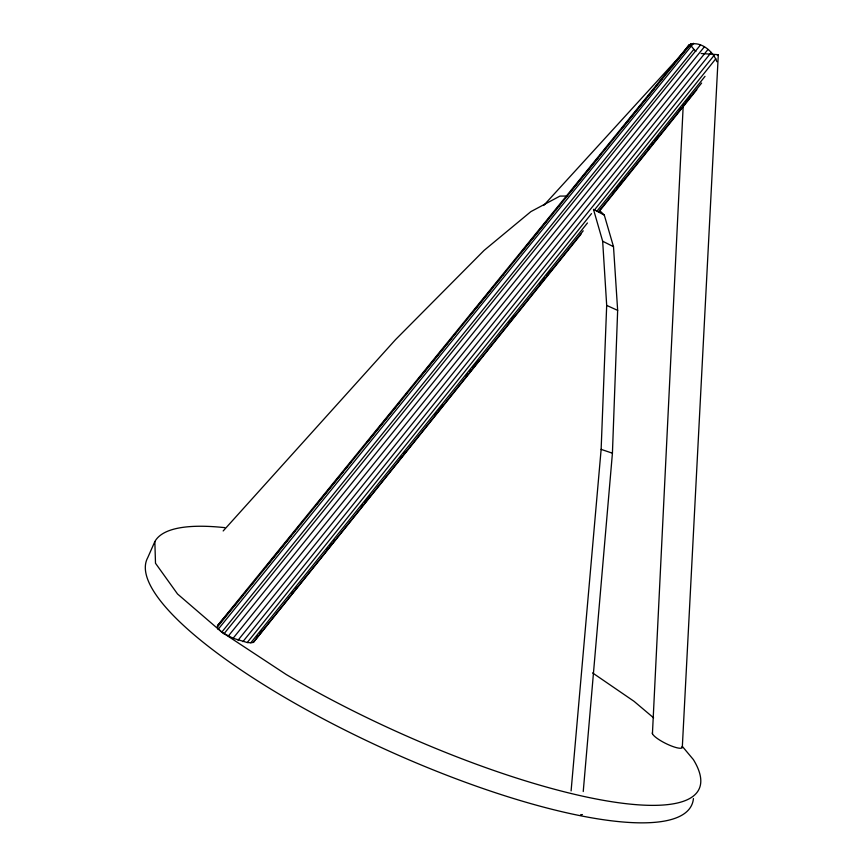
<?xml version="1.0" encoding="UTF-8"?>
<svg xmlns="http://www.w3.org/2000/svg" width="866" height="866" viewBox="0 0 866 866"><rect width="100%" height="100%" fill="white"/><g stroke="black" fill="none" stroke-linecap="round" stroke-linejoin="round"><path stroke-width="1.3" d="M583.24 791.535L612.424 453.199L617.653 310.385L613.507 246.691L604.284 215.071L599.694 210.622M571.095 790.907L601.134 449.367L606.687 305.395L602.66 241.213L593.481 209.377L604.284 215.071M652.434 733.675L683.242 104.873M652.488 732.636A16.681 3.691 26.4 0 0 663.421 742.259A16.681 3.691 26.4 0 0 681.293 748.181L682.289 747.607L718.304 54.699L701.103 53.486M682.321 746.384L693.363 759.579A298.943 72.311 24.3 0 1 588.858 797.51A298.943 72.311 24.3 0 1 286.245 674.527L221.793 632.104L218.438 628.965L217.355 627.038L217.561 625.566L689.109 44.87C700.161 40.085 713.357 51.451 716.875 61.735M224.759 527.643A298.943 72.311 24.3 0 0 154.841 541.607L147.696 557.747A298.813 75.494 24.3 0 0 397.635 754.892A298.813 75.494 24.3 0 0 693.428 798.528M689.109 44.87L676.281 61.454M718.304 54.699L717.286 54.991M224.121 633.62L233.106 638.274L247.254 642.518L591.521 213.621M594.065 210.449L715.868 58.704M247.254 642.518L250.815 642.778L587.451 222.973M596.75 211.369L705.011 76.36M256.498 637.82L258.187 635.709M259.887 633.598L262.42 630.426M292.015 593.502L293.704 591.391M295.403 589.281L297.092 587.17M326.688 550.246L328.376 548.135M330.065 546.024L331.765 543.913M333.453 541.802L335.142 539.691M361.36 506.989L363.049 504.878M364.738 502.767L370.659 495.384M400.254 458.45L401.954 456.339M403.643 454.228L405.331 452.117M434.927 415.193L436.616 413.082M438.315 410.971L443.381 404.639M466.222 376.158L467.911 374.047M469.599 371.936L471.288 369.825M472.988 367.714L478.898 360.332M508.504 323.397L510.193 321.286M511.882 319.186L514.415 316.014M539.789 284.362L541.477 282.251M543.166 280.14L544.866 278.029M546.554 275.918L550.776 270.647M613.355 192.566L615.055 190.466M616.744 188.355L618.432 186.244M620.121 184.133L622.665 180.962M648.028 149.309L649.717 147.198M651.416 145.087L653.105 142.987M654.793 140.877L659.026 135.594M679.323 110.274L681.012 108.163M682.7 106.053L684.389 103.942M686.088 101.831L691.155 95.509M250.815 642.778L253.359 642.41L583.219 230.8M598.438 211.802L701.633 83.039M580.999 234.21L253.359 642.41M598.752 212.062L696.805 89.685M238.074 640.19L711.257 52.425M242.902 641.641L713.963 55.576M228.343 636.034L704.264 46.937M233.106 638.274L707.955 49.481M221.793 632.104L693.839 49.34L690.354 44.826L690.96 44.935M700.464 44.978L224.002 633.76L220.906 631.39M238.615 600.528L217.561 625.566M240.315 598.428L242.87 595.278M244.569 593.178L246.28 591.088M252.233 583.738L253.944 581.649M265.862 566.959L291.409 535.502M293.109 533.402L294.808 531.302M296.518 529.202L298.218 527.113M300.773 523.962L302.472 521.862M316.945 504.034L339.937 475.715M341.648 473.626L343.347 471.526M345.047 469.426L347.602 466.276M349.312 464.187L351.011 462.087M367.184 442.158L391.887 411.74M393.586 409.65L396.141 406.5M397.84 404.4L399.551 402.3M405.505 394.961L407.204 392.861M418.278 379.232L444.68 346.714M446.38 344.625L448.079 342.525M449.79 340.425L452.344 337.285M454.044 335.185L455.743 333.085M469.372 316.306L493.209 286.938M494.919 284.838L496.619 282.738M498.318 280.649L500.873 277.499M502.583 275.399L504.283 273.31M520.455 253.381L549.412 217.723M551.112 215.623L552.822 213.523M555.377 210.373L557.076 208.284M558.776 206.184L560.475 204.084M570.694 191.494L597.951 157.937M599.651 155.837L601.35 153.747M603.905 150.597L605.605 148.497M607.315 146.397L609.014 144.308M621.788 128.569L646.48 98.161M648.19 96.061L654.144 88.722M655.843 86.622L657.554 84.522M660.108 81.382L661.808 79.282M672.027 66.693L673.726 64.593M217.355 627.038L690.938 43.69M218.08 629.398L693.558 43.3M223.168 530.966L395.513 339.656L484.105 250.393L530.901 211.607L559.966 196.095L567.75 196.041M543.664 205.502L689.433 45.822M601.134 449.367L612.424 453.199M606.687 305.395L617.653 310.385M602.66 241.213L613.507 246.691M592.593 672.925L634.042 701.319L653.603 717.838M220.614 631.087L177.53 593.979L155.501 563.257L154.841 541.607M693.839 49.34L695.907 51.495M682.267 746.535L682.289 747.607M582.396 814.538A4.189 3.226 -88 0 1 580.729 814.538"/></g></svg>
